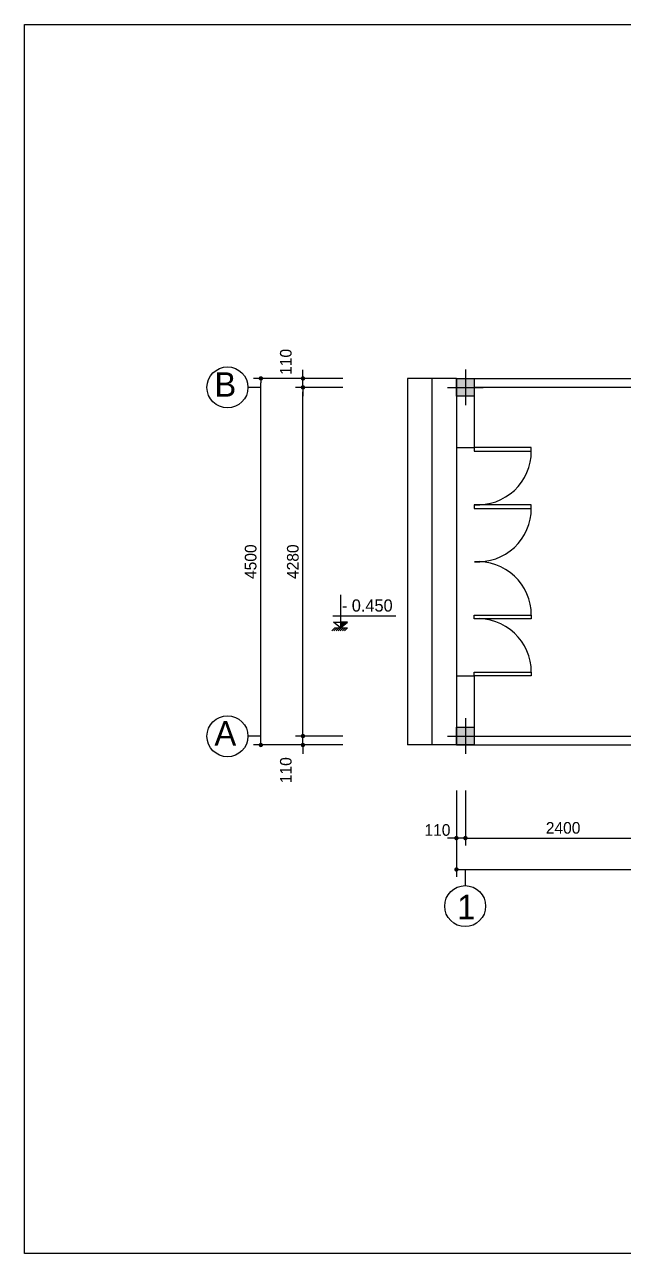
# Model space of a CAD drawing. Extents: x -13783 to 50918, y -8879 to 37156.
# Drawn here: x -13783 to -6428, y -8879 to 6206 of the extents above; entities that cross this region are included whole.
import ezdxf

# ---------------------------------------------------------------- set-up
doc = ezdxf.new("R2010")
doc.units = 0
doc.header["$LTSCALE"] = 600
doc.header["$MEASUREMENT"] = 0
doc.layers.get('0').update_dxf_attribs({"linetype": 'CONTINUOUS'})
doc.layers.get('Defpoints').update_dxf_attribs({"linetype": 'CONTINUOUS'})
for name, color, linetype in [('1', 1, 'CONTINUOUS'), ('4', 4, 'CONTINUOUS'), ('9', 54, 'CONTINUOUS'), ('CAT', 7, 'CONTINUOUS'), ('COT', 2, 'CONTINUOUS')]:
    doc.layers.add(name, color=color, linetype=linetype)
doc.styles.add('TT', font='VHAVAN.ttf')
doc.dimstyles.new('MB051', dxfattribs={"dimscale": 0.51, "dimtxt": 280, "dimasz": 105, "dimexe": 180, "dimexo": 0, "dimgap": 100, "dimtad": 1, "dimdec": 0, "dimzin": 0, "dimdsep": 46, "dimtxsty": 'TT', "dimblk1": 'DOT', "dimblk2": 'DOT', "dimsah": 1, "dimcen": 100, "dimdle": 60, "dimclrd": 251, "dimclre": 251, "dimclrt": 4, "dimadec": 0, "dimazin": 0, "dimtfac": 1, "dimtdec": 1, "dimtofl": 0, "dimtmove": 2, "dimatfit": 3, "dimldrblk": 'DOT', "dimfxl": 0, "dimtolj": 1, "dimtzin": 0, "dimarcsym": 0})

# ---------------------------------------------------------------- blocks, each defined once
blk = doc.blocks.new('_DOT')
at = {"color": 0, "linetype": 'ByBlock'}
blk.add_line((-0.5, 0), (-1, 0), dxfattribs=at)
at = {"color": 0, "linetype": 'ByBlock', "const_width": 0.5}
blk.add_lwpolyline([(-0.25, 0, 1), (0.25, 0, 1)], format="xyb", close=True, dxfattribs=at)
blk = doc.blocks.new('*D12')
at = {"color": 251, "linetype": 'ByBlock'}
for p, q in [((-8479, -3195), (-8479, -4258)), ((5521, -3195), (5521, -4258)), ((-8426, -4166), (5467, -4166))]:
    blk.add_line(p, q, dxfattribs=at)
at = {"layer": 'Defpoints', "color": 0, "linetype": 'ByBlock'}
for p in [(-8479, -3195), (5521, -3195), (5521, -4166)]:
    blk.add_point(p, dxfattribs=at)
at = {"color": 251, "linetype": 'ByBlock', "xscale": 53.55, "yscale": 53.55, "zscale": 53.55, "rotation": 180}
blk.add_blockref('_DOT', (-8479, -4166), dxfattribs=at)
at = {"color": 251, "linetype": 'ByBlock', "xscale": 53.55, "yscale": 53.55, "zscale": 53.55}
blk.add_blockref('_DOT', (5521, -4166), dxfattribs=at)
at = {"color": 4, "linetype": 'ByBlock', "insert": (-3229, -4027), "char_height": 142.8, "attachment_point": 5, "style": 'TT'}
blk.add_mtext('\\A1;14000', dxfattribs=at)
blk = doc.blocks.new('*D15')
at = {"color": 251, "linetype": 'ByBlock'}
for p, q in [((-8369, -3195), (-8369, -3873)), ((-5969, -3195), (-5969, -3873)), ((-8316, -3781), (-6023, -3781))]:
    blk.add_line(p, q, dxfattribs=at)
at = {"layer": 'Defpoints', "color": 0, "linetype": 'ByBlock'}
for p in [(-8369, -3195), (-5969, -3195), (-5969, -3781)]:
    blk.add_point(p, dxfattribs=at)
at = {"color": 251, "linetype": 'ByBlock', "xscale": 53.55, "yscale": 53.55, "zscale": 53.55, "rotation": 180}
blk.add_blockref('_DOT', (-8369, -3781), dxfattribs=at)
at = {"color": 251, "linetype": 'ByBlock', "xscale": 53.55, "yscale": 53.55, "zscale": 53.55}
blk.add_blockref('_DOT', (-5969, -3781), dxfattribs=at)
at = {"color": 4, "linetype": 'ByBlock', "insert": (-7169, -3656), "char_height": 142.8, "attachment_point": 5, "style": 'TT'}
blk.add_mtext('\\A1;2400', dxfattribs=at)
blk = doc.blocks.new('*D20')
at = {"color": 251, "linetype": 'ByBlock'}
for p, q in [((-9873, 1862), (-10973, 1862)), ((-10881, -2584), (-10881, 1809)), ((-9873, -2638), (-10973, -2638))]:
    blk.add_line(p, q, dxfattribs=at)
at = {"layer": 'Defpoints', "color": 0, "linetype": 'ByBlock'}
for p in [(-10881, 1862), (-9873, 1862), (-9873, -2638)]:
    blk.add_point(p, dxfattribs=at)
at = {"color": 251, "linetype": 'ByBlock', "xscale": 53.55, "yscale": 53.55, "zscale": 53.55}
for p, rotation in [((-10881, 1862), 90), ((-10881, -2638), 270)]:
    blk.add_blockref('_DOT', p, dxfattribs=dict(at, rotation=rotation))
at = {"color": 4, "linetype": 'ByBlock', "insert": (-11006, -388), "char_height": 142.8, "attachment_point": 5, "rotation": 90, "style": 'TT'}
blk.add_mtext('\\A1;4500', dxfattribs=at)
blk = doc.blocks.new('*D22')
at = {"color": 251, "linetype": 'ByBlock'}
for p, q in [((-9873, 1752), (-10455, 1752)), ((-10364, -2474), (-10364, 1699)), ((-9873, -2528), (-10455, -2528))]:
    blk.add_line(p, q, dxfattribs=at)
at = {"layer": 'Defpoints', "color": 0, "linetype": 'ByBlock'}
for p in [(-10364, 1752), (-9873, 1752), (-9873, -2528)]:
    blk.add_point(p, dxfattribs=at)
at = {"color": 251, "linetype": 'ByBlock', "xscale": 53.55, "yscale": 53.55, "zscale": 53.55}
for p, rotation in [((-10364, 1752), 90), ((-10364, -2528), 270)]:
    blk.add_blockref('_DOT', p, dxfattribs=dict(at, rotation=rotation))
at = {"color": 4, "linetype": 'ByBlock', "insert": (-10488, -388), "char_height": 142.8, "attachment_point": 5, "rotation": 90, "style": 'TT'}
blk.add_mtext('\\A1;4280', dxfattribs=at)
blk = doc.blocks.new('*D21')
at = {"color": 251, "linetype": 'ByBlock'}
for p, q in [((-9873, -2528), (-10455, -2528)), ((-10364, -2474), (-10364, -2421)), ((-10364, -2638), (-10364, -2528)), ((-9873, -2638), (-10455, -2638)), ((-10364, -2691), (-10364, -2745))]:
    blk.add_line(p, q, dxfattribs=at)
at = {"layer": 'Defpoints', "color": 0, "linetype": 'ByBlock'}
for p in [(-10364, -2528), (-9873, -2528), (-9873, -2638)]:
    blk.add_point(p, dxfattribs=at)
at = {"color": 251, "linetype": 'ByBlock', "xscale": 53.55, "yscale": 53.55, "zscale": 53.55}
for p, rotation in [((-10364, -2528), 270), ((-10364, -2638), 90)]:
    blk.add_blockref('_DOT', p, dxfattribs=dict(at, rotation=rotation))
at = {"color": 4, "linetype": 'ByBlock', "insert": (-10574, -2947), "char_height": 142.8, "attachment_point": 5, "rotation": 90, "style": 'TT'}
blk.add_mtext('\\A1;110', dxfattribs=at)
blk = doc.blocks.new('*D17')
at = {"color": 251, "linetype": 'ByBlock'}
for p, q in [((-8479, -3305), (-8479, -3873)), ((-8369, -3305), (-8369, -3873)), ((-8533, -3781), (-8587, -3781)), ((-8369, -3781), (-8479, -3781)), ((-8316, -3781), (-8262, -3781))]:
    blk.add_line(p, q, dxfattribs=at)
at = {"layer": 'Defpoints', "color": 0, "linetype": 'ByBlock'}
for p in [(-8479, -3305), (-8369, -3305), (-8479, -3781)]:
    blk.add_point(p, dxfattribs=at)
at = {"color": 251, "linetype": 'ByBlock', "xscale": 53.55, "yscale": 53.55, "zscale": 53.55}
blk.add_blockref('_DOT', (-8479, -3781), dxfattribs=at)
at = {"color": 251, "linetype": 'ByBlock', "xscale": 53.55, "yscale": 53.55, "zscale": 53.55, "rotation": 180}
blk.add_blockref('_DOT', (-8369, -3781), dxfattribs=at)
at = {"color": 4, "linetype": 'ByBlock', "insert": (-8712, -3682), "char_height": 142.8, "attachment_point": 5, "style": 'TT'}
blk.add_mtext('\\A1;110', dxfattribs=at)
blk = doc.blocks.new('COT')
at = {"layer": '1'}
h = blk.add_hatch(color=256, dxfattribs=at)
h.paths.add_polyline_path([(0, 0), (110, 0), (110, 110), (0, 110)])
h.paths.add_polyline_path([(0, 0), (0, 110), (-110, 110), (-110, 0)])
h.paths.add_polyline_path([(0, 0), (-110, 0), (-110, -110), (0, -110)])
h.paths.add_polyline_path([(0, 0), (0, -110), (110, -110), (110, 0)])
for p, q in [((0, -220), (0, 220)), ((-220, 0), (220, 0))]:
    blk.add_line(p, q, dxfattribs=at)
blk.add_lwpolyline([(-110, -110), (110, -110), (110, 110), (-110, 110)], close=True, dxfattribs=at)
blk = doc.blocks.new('*D23')
at = {"color": 251, "linetype": 'ByBlock'}
for p, q in [((-10364, 1916), (-10364, 1969)), ((-9873, 1862), (-10455, 1862)), ((-10364, 1752), (-10364, 1862)), ((-9873, 1752), (-10455, 1752)), ((-10364, 1699), (-10364, 1645))]:
    blk.add_line(p, q, dxfattribs=at)
at = {"layer": 'Defpoints', "color": 0, "linetype": 'ByBlock'}
for p in [(-10364, 1862), (-9873, 1862), (-9873, 1752)]:
    blk.add_point(p, dxfattribs=at)
at = {"color": 251, "linetype": 'ByBlock', "xscale": 53.55, "yscale": 53.55, "zscale": 53.55}
for p, rotation in [((-10364, 1862), 270), ((-10364, 1752), 90)]:
    blk.add_blockref('_DOT', p, dxfattribs=dict(at, rotation=rotation))
at = {"color": 4, "linetype": 'ByBlock', "insert": (-10574, 2065), "char_height": 142.8, "attachment_point": 5, "rotation": 90, "style": 'TT'}
blk.add_mtext('\\A1;110', dxfattribs=at)

msp = doc.modelspace()

# ---------------------------------------------------------------- hatches: boundary and pattern name
at = {"layer": '9'}
msp.add_hatch(color=256, dxfattribs=at).paths.add_polyline_path([(-9902.3, -1130.8), (-9902.3, -1199), (-9815.1, -1130.8)])

# ---------------------------------------------------------------- linework, layer by layer
for p, q in [((-8479.5, 1862.1), (-8479.5, 1012.1)), ((-8259.5, 1862.1), (-8259.5, 1012.1)), ((-8479.5, 1012.1), (-8259.5, 1012.1)), ((-8479.5, -1787.9), (-8479.5, -2637.9)), ((-8479.5, -1787.9), (-8259.5, -1787.9)), ((-8259.5, -1787.9), (-8259.5, -2527.9))]:
    msp.add_line(p, q)
at = {"color": 3}
msp.add_lwpolyline([(-13783.2, -8879.2), (-13783.2, 6205.6), (7783.9, 6205.6), (7783.9, -8879.2), (-13783.2, -8879.2)], close=True, dxfattribs=at)
at = {"layer": '9'}
for p, q in [((-9079.5, 1862.1), (-9079.5, -2637.9)), ((-8479.5, 1862.1), (-9079.5, 1862.1)), ((-8779.5, 1862.1), (-8779.5, -2637.9)), ((-8479.5, 1012.1), (-8479.5, -1787.9)), ((-9902.3, -794.4), (-9902.3, -1199)), ((-9996.1, -1052.6), (-9224.7, -1052.6)), ((-9902.3, -1199), (-9989.5, -1130.8)), ((-9989.5, -1130.8), (-9902.3, -1130.8)), ((-9971.6, -1199), (-9815.1, -1199)), ((-9902.3, -1199), (-9815.1, -1130.8)), ((-9815.1, -1130.8), (-9902.3, -1130.8)), ((-8479.5, -2637.9), (-9079.5, -2637.9))]:
    msp.add_line(p, q, dxfattribs=at)
at = {"layer": '9', "color": 54}
for p, q in [((-10893.5, 1752), (-11039.4, 1752)), ((-10893.5, -2530.9), (-11039.4, -2530.9))]:
    msp.add_line(p, q, dxfattribs=at)
at = {"layer": '9', "color": 8}
for p, q in [((-9971.6, -1199), (-10010.3, -1235)), ((-9945.5, -1199), (-9984.2, -1235)), ((-9919.4, -1199), (-9958.1, -1235)), ((-9893.3, -1199), (-9932, -1235)), ((-9867.3, -1199), (-9905.9, -1235)), ((-9841.2, -1199), (-9879.8, -1235)), ((-9815.1, -1199), (-9853.7, -1235))]:
    msp.add_line(p, q, dxfattribs=at)
at = {"layer": '9', "color": 2}
msp.add_line((-8372.1, -4166.2), (-8372.1, -4364.4), dxfattribs=at)
at = {"layer": '9', "color": 4}
for points in [[(-8259.5, 967.1), (-7559.5, 967.1), (-7559.5, 1012.1), (-8259.5, 1012.1)], [(-8259.5, 267.1), (-7559.5, 267.1), (-7559.5, 312.1), (-8259.5, 312.1)], [(-8259.5, -1042.9), (-7559.5, -1042.9), (-7559.5, -1087.9), (-8259.5, -1087.9)], [(-8259.5, -1742.9), (-7559.5, -1742.9), (-7559.5, -1787.9), (-8259.5, -1787.9)]]:
    msp.add_lwpolyline(points, close=True, dxfattribs=at)
at = {"layer": '9', "color": 2}
for centre in [(-11291.1, 1752), (-11291.1, -2530.9), (-8372.1, -4616.1)]:
    msp.add_circle(centre, 251.7, dxfattribs=at)
at = {"layer": '9', "color": 1}
for centre, start, end in [((-8215.9, 967.1), 266.19577, 0), ((-8215.9, 267.1), 266.19577, 0), ((-8215.9, -1042.9), 0, 93.80423), ((-8215.9, -1742.9), 0, 93.80423)]:
    msp.add_arc(centre, 656.4, start, end, dxfattribs=at)
at = {"layer": 'CAT'}
for p, q in [((-8479.5, 1862.1), (4430.5, 1862.1)), ((-3529.4, 1752.1), (-8259.5, 1752.1)), ((-8259.5, -2527.9), (-404.7, -2527.9)), ((-8479.5, -2637.9), (4430.5, -2637.9))]:
    msp.add_line(p, q, dxfattribs=at)

# ---------------------------------------------------------------- block references
at = {"layer": 'COT', "xscale": -1, "rotation": 180}
for p in [(-8369.5, 1752.1), (-8369.5, -2527.9)]:
    msp.add_blockref('COT', p, dxfattribs=at)

# ---------------------------------------------------------------- texts
at = {"layer": '9', "color": 4, "style": 'TT'}
msp.add_text('- 0.450', height=150, dxfattribs=at).set_placement((-9887.2, -1000.4))
at = {"layer": '9', "color": 2, "style": 'TT'}
msp.add_text('1', height=300, dxfattribs=at).set_placement((-8470.7, -4776.6))
at = {"layer": '9', "color": 2, "char_height": 300, "width": 149.66, "attachment_point": 1, "style": 'TT'}
for s, insert in [('b', (-11451.2, 1937.8)), ('a', (-11451.2, -2345.1))]:
    msp.add_mtext(s, dxfattribs=dict(at, insert=insert))

# ---------------------------------------------------------------- dimensions: what is measured, and where the dimension line sits
at = {"layer": '4'}
dim = msp.add_linear_dim(base=(5520.5, -4166.2), p1=(-8479.5, -3195.2), p2=(5520.5, -3195.2), dimstyle='MB051', dxfattribs=at)
dim.commit()
dim.dimension.update_dxf_attribs({"geometry": '*D12', "text_midpoint": (-3229, -4026.7), "dimtype": 160})
dim = msp.add_linear_dim(base=(-5969.5, -3781.3), p1=(-8369.5, -3195.1), p2=(-5969.5, -3195.1), dimstyle='MB051', dxfattribs=at)
dim.commit()
dim.dimension.update_dxf_attribs({"geometry": '*D15', "text_midpoint": (-7169.5, -3656.4)})
at = {"layer": '9'}
for base, p1, p2, picture, middle in [((-10363.5, 1862.1), (-9873.3, 1752.1), (-9873.3, 1862.1), '*D23', (-10573.5, 2065)), ((-10363.5, -2527.9), (-9873.3, -2637.9), (-9873.3, -2527.9), '*D21', (-10573.5, -2946.6))]:
    dim = msp.add_linear_dim(base=base, p1=p1, p2=p2, angle=90, dimstyle='MB051', dxfattribs=at)
    dim.commit()
    dim.dimension.update_dxf_attribs({"geometry": picture, "text_midpoint": middle, "dimtype": 160})
for base, p1, p2, picture, middle in [((-10881, 1862.1), (-9873.3, -2637.9), (-9873.3, 1862.1), '*D20', (-11005.8, -387.9)), ((-10363.5, 1752.1), (-9873.3, -2527.9), (-9873.3, 1752.1), '*D22', (-10488.4, -387.9))]:
    dim = msp.add_linear_dim(base=base, p1=p1, p2=p2, angle=90, dimstyle='MB051', dxfattribs=at)
    dim.commit()
    dim.dimension.update_dxf_attribs({"geometry": picture, "text_midpoint": middle})
dim = msp.add_linear_dim(base=(-8479.5, -3781.3), p1=(-8369.5, -3305.1), p2=(-8479.5, -3305.1), dimstyle='MB051', dxfattribs=at)
dim.commit()
dim.dimension.update_dxf_attribs({"geometry": '*D17', "text_midpoint": (-8712.2, -3681.7), "dimtype": 160})

doc.saveas('drawing.dxf')
